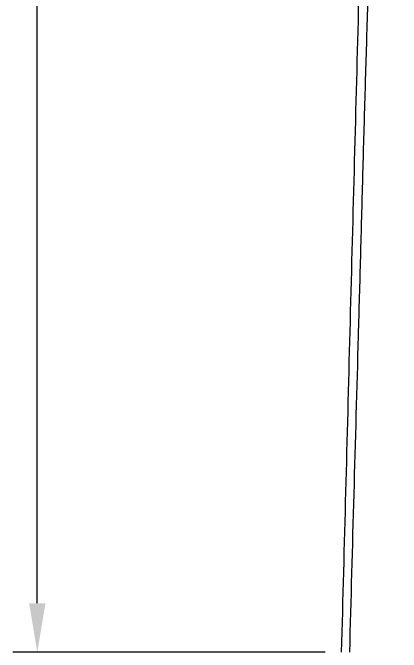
# Model space of a CAD drawing. Extents: x 23502 to 24096, y -2734 to -2314.
# Drawn here: x 23841.82 to 23865.59, y -2567.86 to -2528.74 of the extents above; entities that cross this region are included whole.
import ezdxf

# ---------------------------------------------------------------- set-up
doc = ezdxf.new("R2010")
doc.units = 0
doc.header["$LTSCALE"] = 5
doc.header["$MEASUREMENT"] = 0
doc.layers.add('D', color=2, linetype='CONTINUOUS')
doc.layers.add('DWG', color=7, linetype='CONTINUOUS')

msp = doc.modelspace()

# ---------------------------------------------------------------- linework, layer by layer
at = {"layer": 'D'}
for p, q in [((23843.317, -2564.862), (23843.317, -2439.37)), ((23860.948, -2567.862), (23841.817, -2567.862))]:
    msp.add_line(p, q, dxfattribs=at)
msp.add_solid([(23842.817, -2564.862), (23843.817, -2564.862), (23843.317, -2567.862)], dxfattribs=at)
at = {"layer": 'DWG', "color": 7, "linetype": 'Continuous'}
for points, knots in [([(23861.948, -2567.862), (23862.121, -2561.321), (23862.381, -2551.509), (23862.727, -2538.428), (23862.985, -2528.697), (23863.196, -2520.76), (23863.371, -2514.736), (23863.503, -2510.69), (23863.638, -2507.078), (23863.778, -2503.966), (23863.915, -2501.407), (23864.025, -2499.452), (23864.105, -2498.134), (23864.154, -2497.358), (23864.192, -2496.912), (23864.201, -2496.576), (23864.206, -2496.25), (23864.227, -2495.822), (23864.27, -2495.298), (23864.339, -2494.677), (23864.436, -2493.855), (23864.504, -2493.238), (23864.55, -2492.826)], [0, 0, 0, 0, 0.261401, 0.392142, 0.522771, 0.650319, 0.709307, 0.763554, 0.812033, 0.853707, 0.888005, 0.914416, 0.931916, 0.940779, 0.945468, 0.949815, 0.954194, 0.9585, 0.966926, 0.975204, 0.983446, 1, 1, 1, 1]), ([(23865.595, -2494.642), (23865.532, -2495.036), (23865.436, -2495.626), (23865.295, -2496.41), (23865.19, -2496.998), (23865.114, -2497.493), (23865.069, -2497.898), (23865.046, -2498.154), (23865.025, -2498.36), (23865.013, -2498.513), (23864.995, -2498.667), (23864.954, -2498.834), (23864.891, -2499.051), (23864.831, -2499.38), (23864.765, -2499.861), (23864.707, -2500.37), (23864.659, -2500.867), (23864.608, -2501.477), (23864.544, -2502.34), (23864.461, -2503.491), (23864.329, -2505.315), (23864.171, -2507.94), (23864.022, -2511.468), (23863.903, -2514.703), (23863.813, -2517.495), (23863.753, -2519.717), (23863.69, -2522.008), (23863.615, -2524.356), (23863.571, -2526.745), (23863.507, -2529.155), (23863.432, -2531.572), (23863.338, -2534.798), (23863.224, -2538.83), (23863.093, -2543.669), (23862.917, -2550.121), (23862.69, -2558.185), (23862.51, -2564.636), (23862.423, -2567.862)], [0, 0, 0, 0, 0.016342, 0.024453, 0.032567, 0.040777, 0.044956, 0.049201, 0.051319, 0.053418, 0.05549, 0.057631, 0.06044, 0.06475, 0.071286, 0.080303, 0.085705, 0.091683, 0.105343, 0.121131, 0.138875, 0.180154, 0.228682, 0.283322, 0.312587, 0.342953, 0.374252, 0.406358, 0.439044, 0.471973, 0.504978, 0.537983, 0.603979, 0.669984, 0.735993, 0.867995, 1, 1, 1, 1])]:
    msp.add_open_spline(points, degree=3, knots=knots, dxfattribs=at)

doc.saveas('drawing.dxf')
